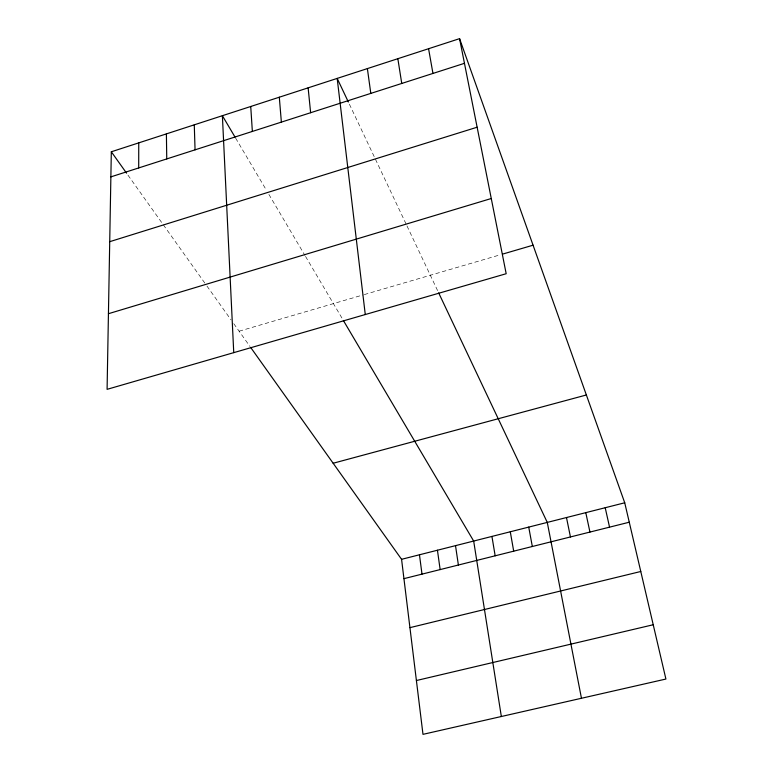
<?xml version="1.0" encoding="UTF-8"?>
<svg xmlns="http://www.w3.org/2000/svg" width="773" height="773" viewBox="0 0 773 773"><rect width="100%" height="100%" fill="white"/><g stroke="black" fill="none" stroke-linecap="round" stroke-linejoin="round"><path stroke-width="0.58" stroke-dasharray="3.87 2.9" d="M239.108 331.202L363.136 294.919M364.286 294.581L500.373 254.761M127.951 175.133L206.256 285.082M206.942 286.039L231.059 319.896M233.746 323.665L249.93 346.391M235.659 138.174L266.453 190.284M268.878 194.39L304.92 255.399M305.519 256.404L342.777 319.471M349.367 104.152L406.482 224.856M406.975 225.909L438.165 291.817"/><path stroke-width="1.16" d="M138.705 167.934L138.744 142.87M111.322 151.779L107.089 389.341L506.18 273.719L459.568 38.65L111.322 151.779L126.569 173.181M110.877 176.872L464.457 63.318M109.718 241.678L477.125 127.216M108.433 313.712L491.261 198.516M502.614 254.104L533.061 245.196M333.153 463.249L586.359 394.984M401.574 559.314L624.729 502.788L665.911 679.042L422.986 734.35L401.574 559.314L250.626 347.367M403.941 578.658L629.261 522.219M409.932 627.647L640.778 571.489M416.405 680.53L653.224 624.748M235.06 137.15L222.382 115.699L233.746 352.643M343.376 320.495L473.675 541.052L501.339 716.513M348.352 102.007L337.183 78.402L365.271 314.543M438.668 292.88L547.274 522.403L581.46 698.27M459.568 38.65L624.729 502.788M605.211 507.735L609.549 527.157M585.789 512.654L589.944 532.066M566.483 517.543L570.445 536.955M528.732 527.109L532.326 546.501M428.571 48.718L432.957 73.435M510.286 531.776L513.697 551.168M491.937 536.423L495.164 555.806M397.844 58.7L401.747 83.455M455.51 545.651L458.389 565.015M437.441 550.231L440.146 569.585M367.378 68.594L370.808 93.398M419.459 554.782L422 574.136M308.127 87.842L310.63 112.723M279.304 97.205L281.372 122.115M250.732 106.49L252.356 131.429M194.274 124.83L195.057 149.836M166.398 133.884L166.755 158.919"/></g></svg>
